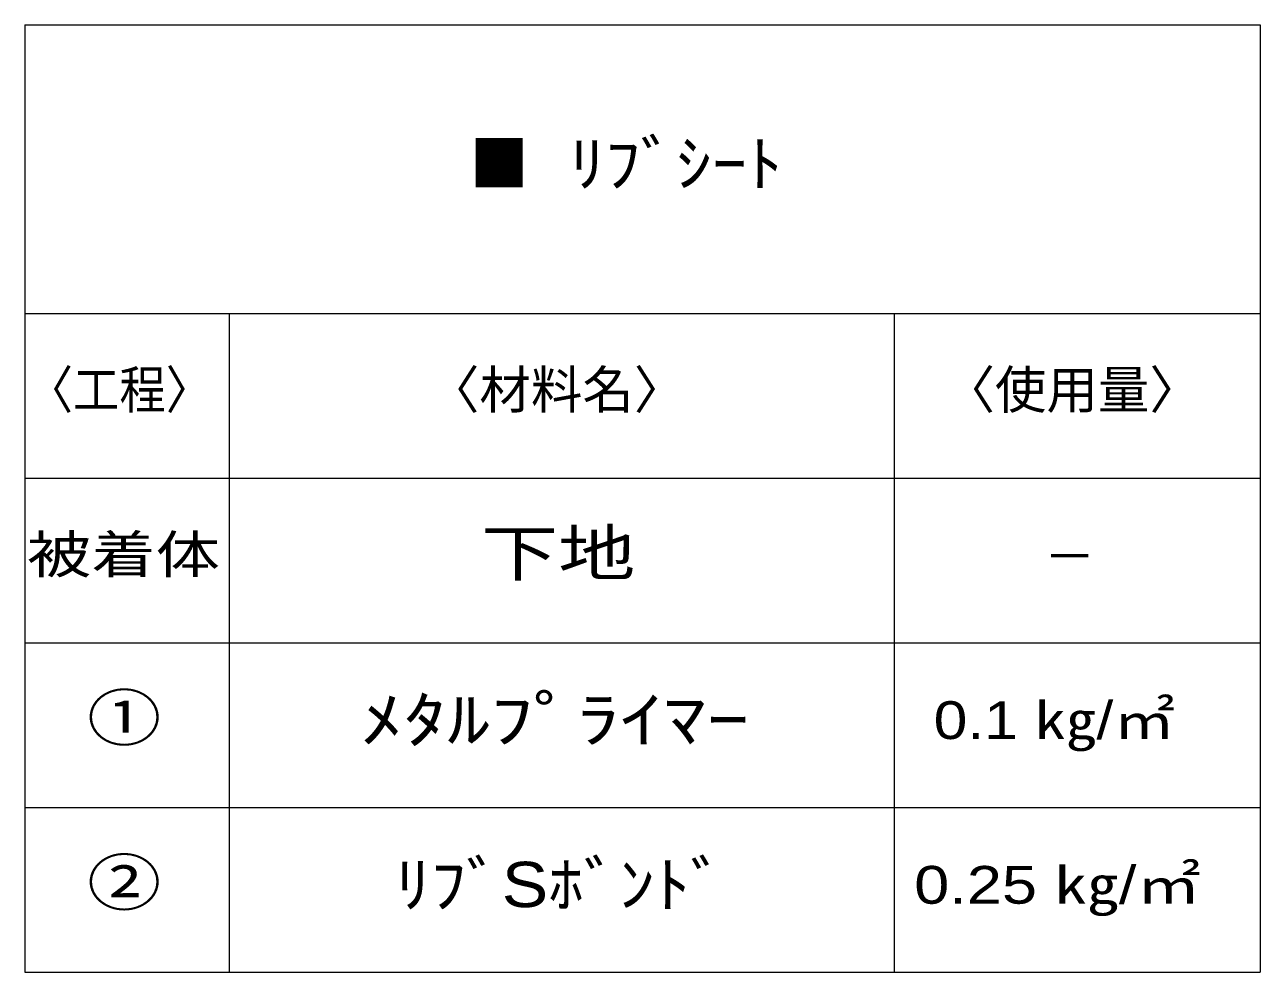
# Model space of a CAD drawing. Units: millimetres, scale not verified. Extents: x -94 to 78, y -85 to 77.
# Drawn here: x -42.5 to 17.5, y -85.1 to -39 of the extents above; entities that cross this region are included whole.
import ezdxf
from ezdxf.enums import TextEntityAlignment as Align

# ---------------------------------------------------------------- set-up
doc = ezdxf.new("R2010")
doc.units = ezdxf.units.MM
doc.header["$LTSCALE"] = 0.1
doc.layers.add('0-6_Z_O-文字', color=9, linetype='Continuous', lineweight=18)
doc.styles.add('HGPｺﾞｼｯｸM', font='')
doc.styles.get('HGPｺﾞｼｯｸM').set_extended_font_data('HGPｺﾞｼｯｸM')

msp = doc.modelspace()

# ---------------------------------------------------------------- linework, layer by layer
at = {"layer": '0-6_Z_O-文字', "color": 134}
for p, q in [((-42.5326, -39.0319), (17.4674, -39.0319)), ((-42.5326, -39.0319), (-42.5326, -85.0583)), ((17.4674, -39.0319), (17.4674, -85.0583)), ((-42.5326, -53.0583), (17.4674, -53.0583)), ((-42.5326, -61.0583), (17.4674, -61.0583)), ((-42.5326, -69.0583), (17.4674, -69.0583)), ((-42.5326, -77.0583), (17.4674, -77.0583)), ((-42.5326, -85.0583), (17.4674, -85.0583))]:
    msp.add_line(p, q, dxfattribs=at)
at = {"layer": '0-6_Z_O-文字', "color": 1}
for p, q in [((-32.6035, -53.0583), (-32.6035, -85.0583)), ((-0.3191, -53.0583), (-0.3191, -85.0583))]:
    msp.add_line(p, q, dxfattribs=at)

# ---------------------------------------------------------------- texts
at = {"layer": '0-6_Z_O-文字', "color": 134, "style": 'HGPｺﾞｼｯｸM'}
for s, height, width, p in [(' ﾘﾌﾞｼｰﾄ', 2.199, 1.15, (-17.0174, -47.5375)), ('〈工程〉', 1.833, 0.9, (-42.4348, -58.2258)), ('被着体', 1.833, 1.25, (-42.4221, -66.2258)), ('下地', 2.199, 1.25, (-20.375, -66.4517)), ('①', 2.199, 1.2, (-39.5021, -74.4593)), ('ﾒﾀﾙﾌﾟﾗｲﾏｰ', 2.199, 1.4, (-26.2303, -74.5431)), ('0.1 ㎏/㎡', 1.833, 1.2, (1.6071, -74.2766)), ('②', 2.199, 1.2, (-39.5021, -82.4593)), ('ﾘﾌﾞSﾎﾞﾝﾄﾞ', 2.199, 1.15, (-24.54, -82.5507)), ('0.25 ㎏/㎡', 1.833, 1.25, (0.6617, -82.2766))]:
    msp.add_text(s, height=height, dxfattribs=dict(at, width=width)).set_placement(p, align=Align.BOTTOM_LEFT)
at = {"layer": '0-6_Z_O-文字', "color": 3, "style": 'HGPｺﾞｼｯｸM', "width": 0.95}
msp.add_text('■', height=2.199, dxfattribs=at).set_placement((-20.9159, -47.5375), align=Align.BOTTOM_LEFT)
at = {"layer": '0-6_Z_O-文字', "color": 134, "style": 'HGPｺﾞｼｯｸM'}
for s, p in [('〈材料名〉', (-22.9524, -58.2258)), ('〈使用量〉', (2.083, -58.2258)), ('－', (6.9561, -66.3083))]:
    msp.add_text(s, height=1.833, dxfattribs=at).set_placement(p, align=Align.BOTTOM_LEFT)

doc.saveas('drawing.dxf')
